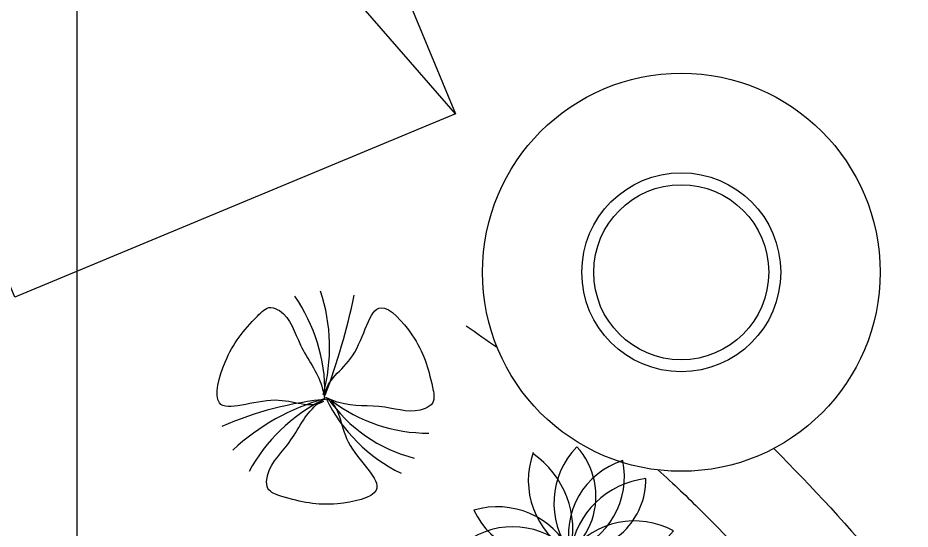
# Model space of a CAD drawing. Extents: x -809667 to 586099, y 3084146 to 3634412.
# Drawn here: x 381283.61 to 381289.22, y 3086188.89 to 3086192.11 of the extents above; entities that cross this region are included whole.
import ezdxf

# ---------------------------------------------------------------- set-up
doc = ezdxf.new("R2010")
doc.units = 0
doc.header["$LTSCALE"] = 0.5
doc.layers.get('0').update_dxf_attribs({"linetype": 'CONTINUOUS'})
for name, color, linetype in [('DIM-箱柜', 3, 'CONTINUOUS'), ('文字', 7, 'CONTINUOUS'), ('树', 3, 'CONTINUOUS')]:
    doc.layers.add(name, color=color, linetype=linetype)

# ---------------------------------------------------------------- blocks, each defined once
blk = doc.blocks.new('A$C46A015EA')
at = {"layer": '树', "color": 0, "linetype": 'Continuous'}
for centre, radius, start, end in [((1.328, 4.096), 1.969, 227.5644, 31.3305), ((0.798, 3.475), 1.995, 251.8163, 53.749), ((3.771, 4.188), 2.005, 153.4396, 313.5861), ((4.101, 3.626), 1.85, 126.1691, 303.0486), ((2.09, 4.411), 1.899, 199.3601, 10.491), ((4.644, 2.796), 2.077, 109.3184, 262.8778), ((0.796, 2.582), 1.783, 359.791, 92.4715), ((2.814, 4.682), 2.119, 188.6399, 263.6226), ((0.762, 1.899), 1.939, 297.0245, 103.8489), ((1.257, 1.36), 1.796, 310.7789, 134.4149), ((3.957, 1.204), 1.944, 51.9802, 218.2571), ((3.546, 0.815), 2.009, 38.8778, 198.6816), ((2.13, 0.326), 2.294, 10.2667, 147.1518)]:
    blk.add_arc(centre, radius, start, end, dxfattribs=at)
blk = doc.blocks.new('白玉兰')
at = {"color": 0}
for centre, radius, start, end in [((-1261, 1665), 2054, 309.3934, 347.1655), ((-713, 1844), 1941, 291.8214, 332.6346), ((-478, 2077), 2115, 283.2993, 320.8528), ((-4729, -6984), 8429, 56.1879, 65.279), ((-1148, -2037), 2310, 61.625, 95.1491), ((-559, -2135), 2214, 76.7033, 111.4018), ((4371, -556), 4392, 172.1708, 190.6677), ((2827, 107), 2821, 182.2544, 209.8868), ((2146, 475), 2185, 193.3063, 228.4107)]:
    blk.add_arc(centre, radius, start, end, dxfattribs=at)
for points in [[(-33, 16), (-233, 73), (-342, 562), (-1254, 922), (-425, 1375), (-33, 1392), (376, 1386), (477, 1091), (236, 716), (185, 277), (29, 67), (-7, 18)], [(8, 31), (155, 177), (635, 34), (1395, 653), (1385, -291), (1209, -641), (1004, -995), (697, -939), (487, -546), (129, -287), (22, -49), (-3, 7)], [(36, -22), (99, -220), (-250, -580), (-51, -1540), (-885, -1095), (-1114, -777), (-1334, -432), (-1142, -186), (-697, -181), (-301, 17), (-41, 2), (21, -1)]]:
    blk.add_open_spline(points, degree=3, knots=[0, 0, 0, 0, 621.989778, 1340.944545, 1869.007736, 2592.427455, 2798.699245, 2915.827596, 3435.261502, 4029.77129, 4212.300518, 4212.300518, 4212.300518, 4212.300518], dxfattribs=at)
blk = doc.blocks.new('23424')
at = {"layer": '文字', "color": 8, "linetype": 'Continuous'}
blk.add_line((382032.02, 3087719.2095), (382025.7966, 3087726.3697), dxfattribs=at)
at = {"layer": '文字', "color": 8, "linetype": 'Continuous', "flags": 128}
blk.add_lwpolyline([(382032.02, 3087719.2095), (382029.2496, 3087718.0585), (382025.7966, 3087726.3697), (382028.567, 3087727.5207), (382032.02, 3087719.2095)], dxfattribs=at)
at = {"layer": '文字', "color": 8, "linetype": 'Continuous'}
for radius in [1.25, 0.625, 0.55]:
    blk.add_circle((382033.4391, 3087718.215), radius, dxfattribs=at)
blk.add_open_spline([(382032.0864, 3087717.8793), (382032.1548, 3087717.8321), (382032.2196, 3087717.7871), (382032.2812, 3087717.744)], degree=3, dxfattribs=at)
for points, knots in [([(382034.0209, 3087717.1087), (382034.5045, 3087716.6238), (382036.8378, 3087713.8833), (382038.3336, 3087709.0526), (382036.6108, 3087706.8479), (382036.3673, 3087706.2816)], [6.300286, 6.300286, 6.300286, 6.300286, 8.300034, 16.526304, 17.285813, 17.285813, 17.285813, 17.285813]), ([(382033.2922, 3087716.9737), (382033.3951, 3087716.8827), (382033.4789, 3087716.8018), (382034.1031, 3087716.1808), (382034.6063, 3087715.5788), (382035.6579, 3087713.9802), (382036.1679, 3087712.9295), (382036.7562, 3087711.0348), (382036.8968, 3087710.1896), (382036.8712, 3087709.1862), (382036.8481, 3087708.9483), (382036.7718, 3087708.5228), (382036.7224, 3087708.3324), (382036.6219, 3087708.0458), (382036.5796, 3087707.9427), (382036.4874, 3087707.7489), (382036.438, 3087707.6578), (382036.3567, 3087707.5258), (382036.3257, 3087707.4788), (382036.2464, 3087707.3563), (382036.1999, 3087707.2828), (382036.0541, 3087707.0309), (382035.9452, 3087706.8187), (382035.8161, 3087706.5186)], [5.892072, 5.892072, 5.892072, 5.892072, 6.250682, 6.250682, 8.593283, 8.593283, 11.652469, 11.652469, 14.135035, 14.135035, 14.94719, 14.94719, 15.665817, 15.665817, 16.092298, 16.092298, 16.49786, 16.49786, 16.70257, 16.70257, 16.90728, 16.90728, 17.285813, 17.285813, 17.285813, 17.285813])]:
    blk.add_open_spline(points, degree=3, knots=knots, dxfattribs=at)
for name, p, xscale, yscale, zscale, rotation in [('白玉兰', (382031.1962, 3087717.4235), 0.0004880798049271111, 0.0004880798049271111, 0.04880798235096967, 283.1089006423777), ('A$C46A015EA', (382032.1066, 3087717.1423), 0.2560000000000001, 0.2560000000000001, 0.2560000000000001, 268.002463306846)]:
    blk.add_blockref(name, p, dxfattribs=dict(at, xscale=xscale, yscale=yscale, zscale=zscale, rotation=rotation))

msp = doc.modelspace()

# ---------------------------------------------------------------- linework, layer by layer
at = {"layer": 'DIM-箱柜', "linetype": 'Continuous'}
msp.add_line((381283.9836, 3086181.9283), (381283.9836, 3086199.2502), dxfattribs=at)

# ---------------------------------------------------------------- block references
at = {"layer": '文字', "color": 8, "linetype": 'Continuous'}
msp.add_blockref('23424', (-745.6581, -1527.7076), dxfattribs=at)

doc.saveas('drawing.dxf')
